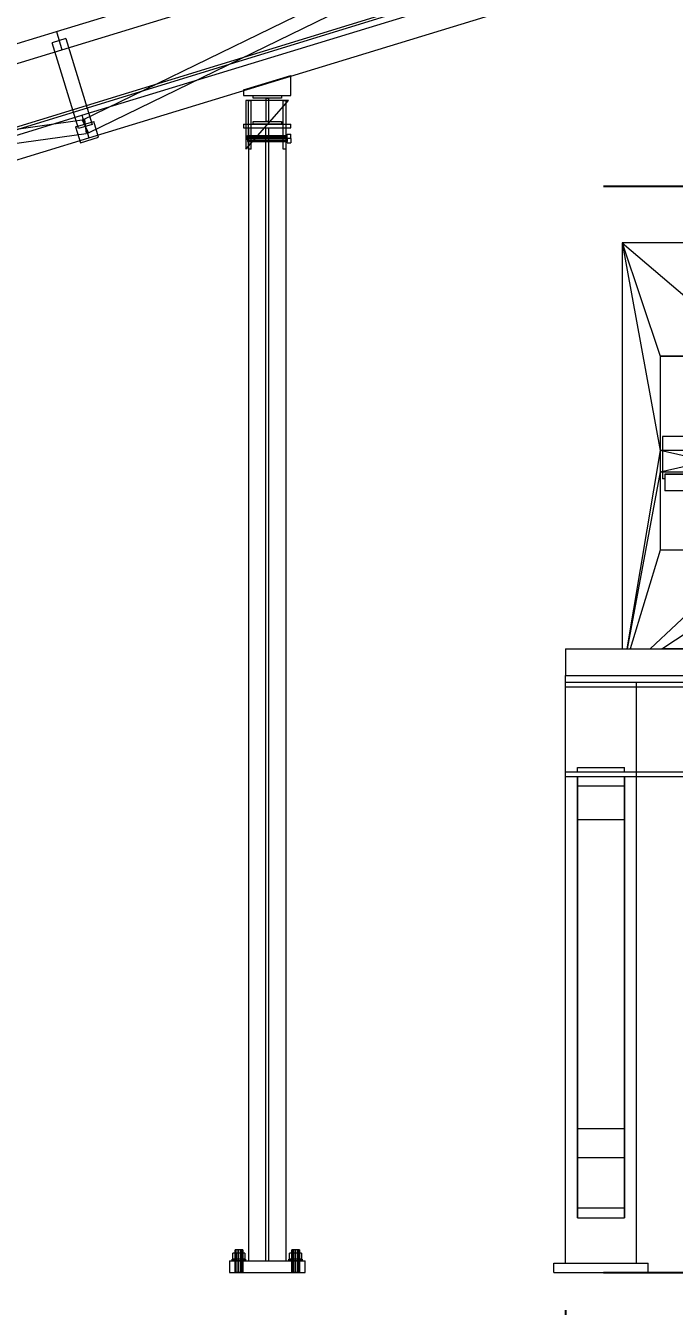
# Model space of a CAD drawing. Header units: millimetres. Extents: x -1970 to 59977, y -65068 to 6837.
# Drawn here: x 23485 to 24858, y -72 to 2640 of the extents above; entities that cross this region are included whole.
import ezdxf

# ---------------------------------------------------------------- set-up
doc = ezdxf.new("R2010")
doc.units = ezdxf.units.MM
for name, color, linetype, lineweight in [('COTAS_O', 1, 'Continuous', 0), ('COTAS_P', 1, 'Continuous', 0), ('lateral_briquetadora', 7, 'Continuous', 0), ('lateral_C02', 7, 'Continuous', 0)]:
    doc.layers.add(name, color=color, linetype=linetype, lineweight=lineweight)
doc.dimstyles.new('R19_100', dxfattribs={"dimtxt": 250, "dimasz": 150, "dimexe": 150, "dimexo": 80, "dimgap": 100, "dimtad": 1, "dimtih": 1, "dimtoh": 1, "dimdsep": 46, "dimcen": 0.09, "dimadec": 0, "dimazin": 0, "dimtfac": 1, "dimtdec": 4, "dimtofl": 0, "dimtmove": 0, "dimatfit": 3, "dimfxl": 1, "dimtolj": 1, "dimtzin": 0, "dimarcsym": 0})

# ---------------------------------------------------------------- blocks, each defined once
blk = doc.blocks.new('*D3')
at = {"layer": 'COTAS_P', "color": 0, "lineweight": -2, "transparency": 16777216}
for p, q in [((25334.8, 3271.6), (25051.3, 4199.2)), ((16158.2, 1324.5), (24951.7, 4011.9)), ((16254.4, 496.5), (15970.9, 1424.2))]:
    blk.add_line(p, q, dxfattribs=at)
at = {"layer": 'COTAS_P', "color": 0, "transparency": 16777216}
for points in [[(24944.4, 4035.8), (24959, 3988), (25095.1, 4055.8)], [(16150.9, 1348.5), (16165.5, 1300.6), (16014.7, 1280.7)]]:
    blk.add_solid(points, dxfattribs=at)
at = {"layer": 'Defpoints', "color": 0, "transparency": 16777216}
for p in [(25095.1, 4055.8), (25358.2, 3195.1), (16277.8, 420)]:
    blk.add_point(p, dxfattribs=at)
blk = doc.blocks.new('*D20')
at = {"layer": 'COTAS_O', "color": 0, "lineweight": -2, "transparency": 16777216}
for p, q in [((24628.2, -80), (24628.2, -1050)), ((26828.2, -80), (26828.2, -1050)), ((24778.2, -900), (26678.2, -900))]:
    blk.add_line(p, q, dxfattribs=at)
at = {"layer": 'COTAS_O', "color": 0, "transparency": 16777216}
for points in [[(24778.2, -875), (24778.2, -925), (24628.2, -900)], [(26678.2, -875), (26678.2, -925), (26828.2, -900)]]:
    blk.add_solid(points, dxfattribs=at)
at = {"layer": 'Defpoints', "color": 0, "transparency": 16777216}
for p in [(24628.2, 0), (26828.2, 0), (26828.2, -900)]:
    blk.add_point(p, dxfattribs=at)
blk = doc.blocks.new('*D21')
at = {"layer": 'COTAS_O', "color": 0, "lineweight": -2, "transparency": 16777216}
for p, q in [((24708.2, 2300), (25478.2, 2300)), ((25328.2, 150), (25328.2, 2150)), ((24708.2, 0), (25478.2, 0))]:
    blk.add_line(p, q, dxfattribs=at)
at = {"layer": 'COTAS_O', "color": 0, "transparency": 16777216}
for points in [[(25303.2, 2150), (25353.2, 2150), (25328.2, 2300)], [(25303.2, 150), (25353.2, 150), (25328.2, 0)]]:
    blk.add_solid(points, dxfattribs=at)
at = {"layer": 'Defpoints', "color": 0, "transparency": 16777216}
for p in [(24628.2, 2300), (25328.2, 2300), (24628.2, 0)]:
    blk.add_point(p, dxfattribs=at)
blk = doc.blocks.new('*D24')
at = {"layer": 'COTAS_P', "color": 0, "lineweight": -2, "transparency": 16777216}
for p, q in [((112.7, -80), (112.7, -2650)), ((59977.3, -80), (59977.3, -2650)), ((262.7, -2500), (59827.3, -2500))]:
    blk.add_line(p, q, dxfattribs=at)
at = {"layer": 'COTAS_P', "color": 0, "transparency": 16777216}
for points in [[(262.7, -2475), (262.7, -2525), (112.7, -2500)], [(59827.3, -2475), (59827.3, -2525), (59977.3, -2500)]]:
    blk.add_solid(points, dxfattribs=at)
at = {"layer": 'Defpoints', "color": 0, "transparency": 16777216}
for p in [(112.7, 0), (59977.3, 0), (59977.3, -2500)]:
    blk.add_point(p, dxfattribs=at)

msp = doc.modelspace()

# ---------------------------------------------------------------- linework, layer by layer
at = {"layer": 'lateral_briquetadora'}
for p, q in [((24748.187, 2180), (25028.187, 1940)), ((25228.187, 2180), (24748.187, 2180)), ((24748.187, 2180), (24828.187, 1940)), ((24748.187, 2180), (24828.187, 1740)), ((24748.187, 2180), (24748.187, 1320)), ((24932.479, 2180), (24748.187, 2180)), ((24930.343, 2180), (24748.187, 2180)), ((24928.187, 2180), (24748.187, 2180)), ((24926.03, 2180), (24748.187, 2180)), ((24923.895, 2180), (24748.187, 2180)), ((24921.8, 2180), (24748.187, 2180)), ((24919.768, 2180), (24748.187, 2180)), ((24917.816, 2180), (24748.187, 2180)), ((24915.964, 2180), (24748.187, 2180)), ((24914.23, 2180), (24748.187, 2180)), ((24912.63, 2180), (24748.187, 2180)), ((24911.18, 2180), (24748.187, 2180)), ((24909.894, 2180), (24748.187, 2180)), ((24908.784, 2180), (24748.187, 2180)), ((24907.861, 2180), (24748.187, 2180)), ((24907.134, 2180), (24748.187, 2180)), ((24906.609, 2180), (24748.187, 2180)), ((24906.293, 2180), (24748.187, 2180)), ((24906.187, 2180), (24748.187, 2180)), ((24828.187, 1940), (24828.187, 1740)), ((24828.187, 1940), (25028.187, 1940)), ((24914.23, 1940), (24828.187, 1940)), ((24828.187, 1940), (24912.63, 1940)), ((24828.187, 1940), (24911.18, 1940)), ((24828.187, 1940), (24909.894, 1940)), ((24915.964, 1940), (24828.187, 1940)), ((24828.187, 1940), (24908.784, 1940)), ((24917.816, 1940), (24828.187, 1940)), ((24919.768, 1940), (24828.187, 1940)), ((24828.187, 1940), (24907.861, 1940)), ((24921.8, 1940), (24828.187, 1940)), ((24828.187, 1940), (24907.134, 1940)), ((24923.895, 1940), (24828.187, 1940)), ((24828.187, 1940), (24906.609, 1940)), ((24926.03, 1940), (24828.187, 1940)), ((24828.187, 1940), (24906.293, 1940)), ((24928.187, 1940), (24828.187, 1940)), ((24828.187, 1940), (24906.187, 1940)), ((24887.221, 1770), (24833.187, 1770)), ((24833.187, 1770), (24833.187, 1680)), ((24828.187, 1740), (24757.598, 1320)), ((24828.187, 1740), (24828.187, 1695)), ((25028.187, 1695), (24828.187, 1740)), ((25028.187, 1740), (24828.187, 1740)), ((24828.187, 1695), (25028.187, 1740)), ((24828.187, 1695), (24758.581, 1320)), ((24828.187, 1695), (24828.187, 1529)), ((24828.187, 1695), (25028.187, 1695)), ((24838.187, 1690), (24878.187, 1690)), ((24923.532, 1690), (24838.187, 1690)), ((25156.722, 1690), (24838.187, 1690)), ((24838.187, 1690), (24838.187, 1655)), ((24838.187, 1690), (24838.187, 1680)), ((24838.187, 1680), (24833.187, 1680)), ((24930.346, 1655), (24838.187, 1655)), ((25167.796, 1655), (24838.187, 1655)), ((24828.187, 1529), (24765.092, 1320)), ((25028.187, 1529), (24807.356, 1320)), ((25028.187, 1529), (24828.187, 1529)), ((24832.187, 1320), (25108.187, 1504)), ((24628.187, 1320), (26828.187, 1320)), ((24628.187, 1320), (24628.187, 1264)), ((24748.187, 1320), (24757.598, 1320)), ((24748.187, 1320), (26708.187, 1320)), ((24757.598, 1320), (24758.581, 1320)), ((24758.581, 1320), (24765.092, 1320)), ((24765.092, 1320), (24807.356, 1320)), ((24807.356, 1320), (24832.187, 1320)), ((24832.187, 1320), (26334.853, 1320)), ((25121.52, 1320), (24832.187, 1320)), ((24628.187, 1240), (24628.187, 1264)), ((24628.187, 1264), (26828.187, 1264)), ((24628.187, 1250), (24628.187, 1264)), ((24628.187, 1264), (25028.187, 1264)), ((24628.187, 1250), (24778.187, 1250)), ((24628.187, 1240), (24628.187, 1250)), ((24628.187, 1250), (26828.187, 1250)), ((24778.187, 1240), (24778.187, 1250)), ((24778.187, 1250), (26678.187, 1250)), ((24778.187, 1250), (25028.187, 1250)), ((24628.187, 1240), (24778.187, 1240)), ((24628.187, 1060), (24628.187, 1240)), ((24628.187, 1240), (26828.187, 1240)), ((24778.187, 1060), (24778.187, 1240)), ((24778.187, 1240), (26678.187, 1240)), ((24628.187, 20), (24628.187, 1060)), ((24628.187, 1060), (24778.187, 1060)), ((24628.187, 1060), (26828.187, 1060)), ((24653.187, 1060), (24653.187, 1069.143)), ((24653.187, 1069.143), (24753.187, 1069.143)), ((24653.187, 1060), (24753.187, 1060)), ((24753.187, 1060), (24753.187, 1069.143)), ((24778.187, 1050), (24778.187, 1060)), ((24778.187, 1060), (26678.187, 1060)), ((24628.187, 20), (24628.187, 1050)), ((24628.187, 1050), (24778.187, 1050)), ((24653.187, 305.038), (24653.187, 1050)), ((24653.187, 1050), (24753.187, 1050)), ((24653.187, 1050), (24653.187, 1030)), ((24653.187, 1050), (24653.187, 243.475)), ((24753.187, 305.038), (24753.187, 1050)), ((24753.187, 1050), (24753.187, 1030)), ((24753.187, 1050), (24753.187, 243.475)), ((24778.187, 20), (24778.187, 1050)), ((24778.187, 1050), (26678.187, 1050)), ((24653.187, 1030), (24753.187, 1030)), ((24653.187, 137.184), (24653.187, 958.693)), ((24653.187, 958.693), (24753.187, 958.693)), ((24653.187, 958.693), (24653.187, 115.739)), ((24753.187, 137.184), (24753.187, 958.693)), ((24753.187, 958.693), (24753.187, 115.739)), ((24653.187, 137.184), (24653.187, 305.038)), ((24653.187, 305.038), (24753.187, 305.038)), ((24753.187, 137.184), (24753.187, 305.038)), ((24653.187, 115.739), (24653.187, 243.475)), ((24653.187, 243.475), (24753.187, 243.475)), ((24753.187, 115.739), (24753.187, 243.475)), ((24653.187, 137.184), (24753.187, 137.184)), ((24653.187, 115.739), (24753.187, 115.739)), ((24603.187, 0), (24603.187, 20)), ((24603.187, 20), (24803.187, 20)), ((24603.187, 0), (24803.187, 0)), ((24628.187, 20), (24778.187, 20)), ((24803.187, 0), (24803.187, 20))]:
    msp.add_line(p, q, dxfattribs=at)
at = {"layer": 'lateral_C02'}
for p, q in [((16335.427, 232.465), (25411.088, 3023.01)), ((16336.897, 227.686), (25412.557, 3018.231)), ((23550.312, 2626.873), (24697.916, 2977.591)), ((23605.114, 2439.525), (24697.188, 2971.947)), ((23562.002, 2588.619), (24709.607, 2939.338)), ((23618.261, 2412.559), (24710.335, 2944.981)), ((23604.381, 2449.95), (24751.985, 2800.669)), ((23618.994, 2402.133), (24766.599, 2752.852)), ((22402.707, 2276.154), (23550.312, 2626.873)), ((23570.502, 2612.13), (23541.812, 2603.362)), ((23597.342, 2421.658), (23541.812, 2603.362)), ((23550.312, 2626.873), (23562.002, 2588.619)), ((23570.502, 2612.13), (23626.032, 2430.426)), ((22414.397, 2237.901), (23562.002, 2588.619)), ((23946.455, 2503.254), (24046.455, 2533.815)), ((24046.455, 2491.254), (24046.455, 2533.815)), ((23946.455, 2503.254), (23946.455, 2491.254)), ((23946.455, 2491.254), (24046.455, 2491.254)), ((23951.747, 2378.254), (24041.747, 2481.254)), ((24041.747, 2481.254), (23951.747, 2481.254)), ((23951.747, 2481.254), (23951.747, 2378.254)), ((23956.747, 2378.254), (23956.747, 2481.254)), ((23956.747, 2481.254), (23962.747, 2481.254)), ((23962.747, 2378.254), (23962.747, 2481.254)), ((23966.747, 2486.254), (23966.747, 2491.254)), ((23966.747, 2491.254), (24026.747, 2491.254)), ((24026.747, 2486.254), (23966.747, 2486.254)), ((23994.247, 2436.254), (23994.247, 2486.254)), ((23994.247, 2486.254), (23999.247, 2486.254)), ((23999.247, 2486.254), (23999.247, 2436.254)), ((24026.747, 2491.254), (24026.747, 2486.254)), ((24030.747, 2378.254), (24030.747, 2481.254)), ((24030.747, 2481.254), (24036.747, 2481.254)), ((24036.747, 2378.254), (24036.747, 2481.254)), ((22406.465, 2271.881), (23609.601, 2440.896)), ((22456.776, 2099.232), (23604.381, 2449.95)), ((23604.381, 2449.95), (23618.994, 2402.133)), ((23609.601, 2440.896), (23613.774, 2411.188)), ((23591.099, 2424.978), (23629.353, 2436.669)), ((23591.099, 2424.978), (23601.328, 2391.506)), ((23626.032, 2430.426), (23597.342, 2421.658)), ((23605.114, 2439.525), (23618.261, 2412.559)), ((23639.582, 2403.197), (23629.353, 2436.669)), ((23946.747, 2431.254), (24046.747, 2431.254)), ((23946.747, 2431.254), (23946.747, 2423.254)), ((23946.747, 2423.254), (24046.747, 2423.254)), ((23956.747, 2423.254), (24036.747, 2423.254)), ((23956.747, 2423.254), (23956.747, 25)), ((23966.747, 2431.254), (23966.747, 2436.254)), ((23966.747, 2436.254), (24026.747, 2436.254)), ((24026.747, 2431.254), (23966.747, 2431.254)), ((23993.247, 2423.254), (24000.247, 2423.254)), ((23993.247, 2423.254), (23993.247, 25)), ((23999.247, 2436.254), (23994.247, 2436.254)), ((24000.247, 25), (24000.247, 2423.254)), ((24026.747, 2436.254), (24026.747, 2431.254)), ((24036.747, 25), (24036.747, 2423.254)), ((24046.747, 2423.254), (24046.747, 2431.254)), ((22410.639, 2242.173), (23613.774, 2411.188)), ((22471.389, 2051.415), (23618.994, 2402.133)), ((23601.328, 2391.506), (23639.582, 2403.197)), ((23954.747, 2406.297), (23954.747, 2407.154)), ((23954.747, 2407.154), (24038.747, 2407.154)), ((23954.747, 2403.954), (23954.747, 2406.297)), ((23954.747, 2406.297), (24038.747, 2406.297)), ((23954.747, 2400.754), (23954.747, 2403.954)), ((23954.747, 2403.954), (24038.747, 2403.954)), ((23954.747, 2397.554), (23954.747, 2400.754)), ((24038.747, 2400.754), (23954.747, 2400.754)), ((23954.747, 2397.554), (23954.747, 2395.212)), ((23954.747, 2397.554), (24038.747, 2397.554)), ((23954.747, 2395.212), (23954.747, 2394.354)), ((23954.747, 2395.212), (24038.747, 2395.212)), ((23954.747, 2394.354), (24038.747, 2394.354)), ((24038.747, 2400.754), (24038.747, 2409.761)), ((24038.747, 2409.761), (24046.747, 2409.761)), ((24038.747, 2406.297), (24038.747, 2407.154)), ((24038.747, 2403.954), (24038.747, 2406.297)), ((24038.747, 2400.754), (24038.747, 2403.954)), ((24038.747, 2400.754), (24038.747, 2397.554)), ((24038.747, 2391.747), (24038.747, 2400.754)), ((24046.747, 2400.754), (24038.747, 2400.754)), ((24038.747, 2397.554), (24038.747, 2395.212)), ((24038.747, 2395.212), (24038.747, 2394.354)), ((24038.747, 2391.747), (24046.747, 2391.747)), ((24046.747, 2400.754), (24046.747, 2409.761)), ((24046.747, 2400.754), (24046.747, 2391.747)), ((23962.747, 2378.254), (23956.747, 2378.254)), ((24036.747, 2378.254), (24030.747, 2378.254)), ((23923.813, 28), (23922.747, 28)), ((23922.747, 25), (23922.747, 28)), ((23926.848, 28), (23923.813, 28)), ((23923.813, 25), (23923.813, 28)), ((23930.347, 40.8), (23923.947, 40.8)), ((23923.947, 28), (23923.947, 40.8)), ((23930.347, 28), (23923.947, 28)), ((23931.39, 28), (23926.848, 28)), ((23926.848, 25), (23926.848, 28)), ((23929.819, 48), (23928.747, 48)), ((23928.747, 0), (23928.747, 48)), ((23932.747, 48), (23929.819, 48)), ((23929.819, 0), (23929.819, 48)), ((23943.147, 40.8), (23930.347, 40.8)), ((23930.347, 28), (23930.347, 40.8)), ((23943.147, 28), (23930.347, 28)), ((23936.747, 28), (23931.39, 28)), ((23931.39, 25), (23931.39, 28)), ((23936.747, 48), (23932.747, 48)), ((23932.747, 0), (23932.747, 48)), ((23940.747, 48), (23936.747, 48)), ((23936.747, 0), (23936.747, 48)), ((23942.105, 28), (23936.747, 28)), ((23936.747, 25), (23936.747, 28)), ((23943.675, 48), (23940.747, 48)), ((23940.747, 0), (23940.747, 48)), ((23946.647, 28), (23942.105, 28)), ((23942.105, 25), (23942.105, 28)), ((23949.547, 40.8), (23943.147, 40.8)), ((23943.147, 28), (23943.147, 40.8)), ((23943.147, 28), (23949.547, 28)), ((23944.747, 48), (23943.675, 48)), ((23943.675, 0), (23943.675, 48)), ((23944.747, 48), (23944.747, 0)), ((23949.681, 28), (23946.647, 28)), ((23946.647, 25), (23946.647, 28)), ((23949.547, 40.8), (23949.547, 28)), ((23950.747, 28), (23949.681, 28)), ((23949.681, 25), (23949.681, 28)), ((23950.747, 28), (23950.747, 25)), ((24043.813, 28), (24042.747, 28)), ((24042.747, 25), (24042.747, 28)), ((24046.848, 28), (24043.813, 28)), ((24043.813, 25), (24043.813, 28)), ((24050.347, 40.8), (24043.947, 40.8)), ((24043.947, 28), (24043.947, 40.8)), ((24050.347, 28), (24043.947, 28)), ((24051.39, 28), (24046.848, 28)), ((24046.848, 25), (24046.848, 28)), ((24049.819, 48), (24048.747, 48)), ((24048.747, 0), (24048.747, 48)), ((24052.747, 48), (24049.819, 48)), ((24049.819, 0), (24049.819, 48)), ((24063.147, 40.8), (24050.347, 40.8)), ((24050.347, 28), (24050.347, 40.8)), ((24063.147, 28), (24050.347, 28)), ((24056.747, 28), (24051.39, 28)), ((24051.39, 25), (24051.39, 28)), ((24056.747, 48), (24052.747, 48)), ((24052.747, 0), (24052.747, 48)), ((24060.747, 48), (24056.747, 48)), ((24056.747, 0), (24056.747, 48)), ((24062.105, 28), (24056.747, 28)), ((24056.747, 25), (24056.747, 28)), ((24063.675, 48), (24060.747, 48)), ((24060.747, 0), (24060.747, 48)), ((24066.647, 28), (24062.105, 28)), ((24062.105, 25), (24062.105, 28)), ((24069.547, 40.8), (24063.147, 40.8)), ((24063.147, 28), (24063.147, 40.8)), ((24063.147, 28), (24069.547, 28)), ((24064.747, 48), (24063.675, 48)), ((24063.675, 0), (24063.675, 48)), ((24064.747, 48), (24064.747, 0)), ((24069.681, 28), (24066.647, 28)), ((24066.647, 25), (24066.647, 28)), ((24069.547, 40.8), (24069.547, 28)), ((24070.747, 28), (24069.681, 28)), ((24069.681, 25), (24069.681, 28)), ((24070.747, 28), (24070.747, 25)), ((23916.747, 25), (24076.747, 25)), ((23916.747, 25), (23916.747, 0)), ((23916.747, 0), (24076.747, 0)), ((23923.813, 25), (23922.747, 25)), ((23926.848, 25), (23923.813, 25)), ((23931.39, 25), (23926.848, 25)), ((23929.819, 0), (23928.747, 0)), ((23932.747, 0), (23929.819, 0)), ((23936.747, 25), (23931.39, 25)), ((23936.747, 0), (23932.747, 0)), ((23942.105, 25), (23936.747, 25)), ((23940.747, 0), (23936.747, 0)), ((23943.675, 0), (23940.747, 0)), ((23946.647, 25), (23942.105, 25)), ((23943.675, 0), (23944.747, 0)), ((23949.681, 25), (23946.647, 25)), ((23949.681, 25), (23950.747, 25)), ((23956.747, 25), (24036.747, 25)), ((23993.247, 25), (24000.247, 25)), ((24043.813, 25), (24042.747, 25)), ((24046.848, 25), (24043.813, 25)), ((24051.39, 25), (24046.848, 25)), ((24049.819, 0), (24048.747, 0)), ((24052.747, 0), (24049.819, 0)), ((24056.747, 25), (24051.39, 25)), ((24056.747, 0), (24052.747, 0)), ((24062.105, 25), (24056.747, 25)), ((24060.747, 0), (24056.747, 0)), ((24063.675, 0), (24060.747, 0)), ((24066.647, 25), (24062.105, 25)), ((24063.675, 0), (24064.747, 0)), ((24069.681, 25), (24066.647, 25)), ((24069.681, 25), (24070.747, 25)), ((24076.747, 0), (24076.747, 25))]:
    msp.add_line(p, q, dxfattribs=at)

# ---------------------------------------------------------------- dimensions: what is measured, and where the dimension line sits
at = {"layer": 'COTAS_O'}
for p2, distance, picture, middle in [((24628.187, 2300), -700, '*D21', (25328.187, 1150)), ((26828.187, 0), -900, '*D20', (25728.187, -900))]:
    dim = msp.add_aligned_dim(p1=(24628.187, 0), p2=p2, distance=distance, text='<> O', dimstyle='R19_100', dxfattribs=at)
    dim.commit()
    dim.dimension.update_dxf_attribs({"geometry": picture, "text_midpoint": middle})
at = {"layer": 'COTAS_P'}
for p1, p2, distance, picture, middle in [((16277.765, 420), (25358.187, 3195.061), 900, '*D3', (20554.937, 2668.234)), ((112.7, 0), (59977.253, 0), -2500, '*D24', (30044.976, -2500))]:
    dim = msp.add_aligned_dim(p1=p1, p2=p2, distance=distance, text='<> P', dimstyle='R19_100', dxfattribs=at)
    dim.commit()
    dim.dimension.update_dxf_attribs({"geometry": picture, "text_midpoint": middle})

doc.saveas('drawing.dxf')
